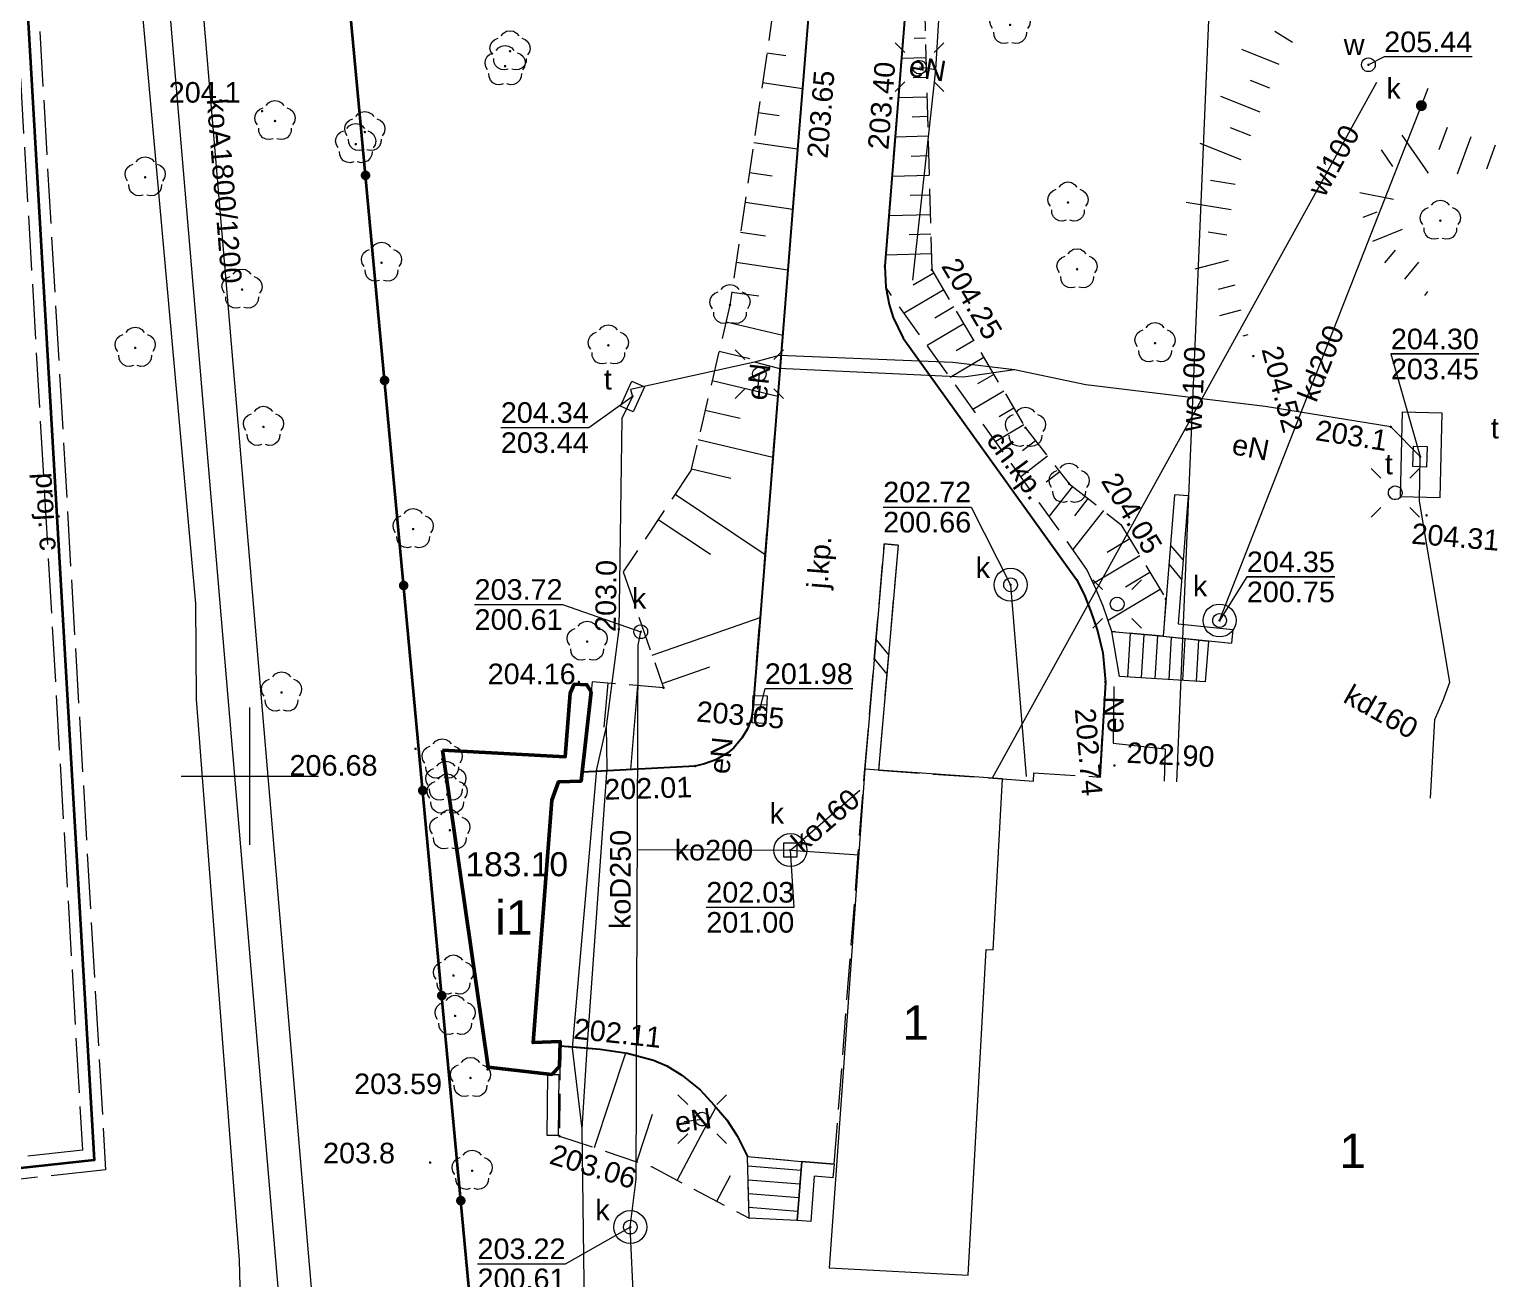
# Model space of a CAD drawing. Extents: x 0 to 7423283, y 0 to 5548300.
# Drawn here: x 7422592 to 7422645.5, y 5548081.7 to 5548127.2 of the extents above; entities that cross this region are included whole.
import ezdxf
from ezdxf.enums import TextEntityAlignment as Align

# ---------------------------------------------------------------- set-up
doc = ezdxf.new("R2010")
doc.units = 0
for name, pattern in [('PRZER1-1', [2, 1, -1]), ('PRZER2-1', [3, 2, -1]), ('PRZER2_5-1', [3.5, 2.5, -1]), ('PRZER3-1', [4, 3, -1]), ('PRZER4-1', [5, 4, -1])]:
    doc.linetypes.add(name, pattern=pattern)
doc.layers.get('0').update_dxf_attribs({"linetype": 'CONTINUOUS', "lineweight": 13})
for name, color, linetype, lineweight in [('BUBZ02', 7, 'PRZER2_5-1', 18), ('BUIB02_01', 7, 'CONTINUOUS', 18), ('BUIB02_02', 7, 'CONTINUOUS', 18), ('EGBC03', 7, 'CONTINUOUS', 18), ('EGBC03_O', 7, 'CONTINUOUS', 18), ('KTCR02_O', 7, 'PRZER2-1', 18), ('KTJZ01', 7, 'PRZER3-1', 18), ('KTJZ01_O', 7, 'PRZER3-1', 18), ('KTKR01', 7, 'CONTINUOUS', 25), ('KTOK05_01', 7, 'CONTINUOUS', 35), ('KTOK06', 7, 'CONTINUOUS', 18), ('RTPW01', 7, 'CONTINUOUS', 13), ('RTPW01_O', 7, 'CONTINUOUS', 13), ('RTPW02', 7, 'CONTINUOUS', 13), ('RTPW02_O', 7, 'CONTINUOUS', 13), ('SUBP', 7, 'CONTINUOUS', 18), ('SUSM', 7, 'CONTINUOUS', 18)]:
    doc.layers.add(name, color=color, linetype=linetype, lineweight=lineweight)
for name, color, linetype, lineweight, true_color in [('EGBB01', 7, 'CONTINUOUS', 50, 0x0a0909), ('EGBB01_O', 7, 'CONTINUOUS', 50, 0x0a0909), ('EGBD03', 7, 'CONTINUOUS', 18, 0x008000), ('EGBU01', 7, 'PRZER1-1', 18, 0x008000), ('OBOP02', 7, 'CONTINUOUS', 18, 0x008000), ('SUOP03', 1, 'CONTINUOUS', 35, 0xff0000), ('SUPC05', 7, 'CONTINUOUS', 18, 0xd200d2), ('SUPC05_O', 7, 'CONTINUOUS', 18, 0xd200d2), ('SUPE04', 1, 'CONTINUOUS', 18, 0xff0000), ('SUPE04_O', 1, 'CONTINUOUS', 18, 0xff0000), ('SUPG04', 7, 'CONTINUOUS', 18, 0xbfbf00), ('SUPK01', 7, 'CONTINUOUS', 18, 0x803300), ('SUPK01_O', 7, 'CONTINUOUS', 18, 0x803300), ('SUPK03', 7, 'CONTINUOUS', 18, 0x803300), ('SUPK03_O', 7, 'CONTINUOUS', 18, 0x803300), ('SUPT01', 7, 'CONTINUOUS', 18, 0xff9100), ('SUPW01', 5, 'CONTINUOUS', 18, 0x0000ff), ('SUPW01_O', 5, 'CONTINUOUS', 18, 0x0000ff), ('SUPW02', 5, 'CONTINUOUS', 18, 0x0000ff), ('SUPW02_O', 5, 'CONTINUOUS', 18, 0x0000ff), ('SUUS05', 7, 'CONTINUOUS', 18, 0x0a0909), ('SUUS15', 7, 'CONTINUOUS', 18, 0xff9100), ('SUUS15_O', 7, 'CONTINUOUS', 18, 0xff9100), ('SUUS22', 7, 'CONTINUOUS', 18, 0x0a0909), ('SUUS22_O', 7, 'CONTINUOUS', 18, 0x0a0909)]:
    doc.layers.add(name, color=color, linetype=linetype, lineweight=lineweight, true_color=true_color)
for name, color, linetype, true_color in [('SUPS01_05', 7, 'CONTINUOUS', 0x803300), ('SUPS01_05_O', 7, 'CONTINUOUS', 0x803300), ('SUPS01_07', 7, 'CONTINUOUS', 0xff9100), ('SUPS01_07_O', 7, 'CONTINUOUS', 0xff9100), ('SUPS01_08', 5, 'CONTINUOUS', 0x0000ff), ('SUPS01_08_O', 5, 'CONTINUOUS', 0x0000ff), ('SUUS25', 7, 'CONTINUOUS', 0x0a0909), ('SUUS25_O', 7, 'CONTINUOUS', 0x0a0909)]:
    doc.layers.add(name, color=color, linetype=linetype, true_color=true_color)
doc.styles.add('GEO-INFO', font='Arial')

# ---------------------------------------------------------------- blocks, each defined once
blk = doc.blocks.new('KOLO')
blk.add_hatch(color=0).paths.add_polyline_path([(0, 0.5), (-0.12941, 0.482963), (-0.25, 0.433013), (-0.353553, 0.353553), (-0.433013, 0.25), (-0.482963, 0.12941), (-0.5, 0), (-0.482963, -0.12941), (-0.433013, -0.25), (-0.353553, -0.353553), (-0.25, -0.433013), (-0.12941, -0.482963), (0, -0.5), (0.12941, -0.482963), (0.25, -0.433013), (0.353553, -0.353553), (0.433013, -0.25), (0.482963, -0.12941), (0.5, 0), (0.482963, 0.12941), (0.433013, 0.25), (0.353553, 0.353553), (0.25, 0.433013), (0.12941, 0.482963)])
blk = doc.blocks.new('KWADRAT_NIEPRZEZR')
at = {"color": 0}
blk.add_lwpolyline([(-0.5, 0.5), (-0.5, -0.5), (0.5, -0.5), (0.5, 0.5)], close=True, dxfattribs=at)
blk = doc.blocks.new('OKRAG_PELNY')
at = {"color": 0}
blk.add_lwpolyline([(0.5, 0), (0.482963, -0.12941), (0.433013, -0.25), (0.353553, -0.353553), (0.25, -0.433013), (0.12941, -0.482963), (0, -0.5), (-0.12941, -0.482963), (-0.25, -0.433013), (-0.353553, -0.353553), (-0.433013, -0.25), (-0.482963, -0.12941), (-0.5, 0), (-0.482963, 0.12941), (-0.433013, 0.25), (-0.353553, 0.353553), (-0.25, 0.433013), (-0.12941, 0.482963), (0, 0.5), (0.12941, 0.482963), (0.25, 0.433013), (0.353553, 0.353553), (0.433013, 0.25), (0.482963, 0.12941)], close=True, dxfattribs=at)
blk = doc.blocks.new('SPDLP')
blk.add_hatch(color=0).paths.add_polyline_path([(-0.09, 0), (-0.085595, -0.027812), (-0.072812, -0.052901), (-0.052901, -0.072812), (-0.027812, -0.085595), (0, -0.09), (0.027812, -0.085595), (0.052901, -0.072812), (0.072812, -0.052901), (0.085595, -0.027812), (0.09, 0), (0.085595, 0.027812), (0.072812, 0.052901), (0.052901, 0.072812), (0.027812, 0.085595), (0, 0.09), (-0.027812, 0.085595), (-0.052901, 0.072812), (-0.072812, 0.052901), (-0.085595, 0.027812)])
at = {"color": 0}
for points in [[(-1.292703, 0.137547), (-1.355024, 0.389802), (-1.327532, 0.648184), (-1.213525, 0.881678), (-1.026689, 1.062258), (-0.78945, 1.168249), (-0.530282, 1.186929)], [(-0.268652, 1.271938), (-0.048001, 1.40916), (0.20623, 1.462858), (0.463525, 1.426585), (0.693003, 1.304695), (0.867117, 1.11182), (0.964971, 0.871109)], [(1.126667, 0.648554), (1.325358, 0.481106), (1.454989, 0.255912), (1.5, 0), (1.454989, -0.255912), (1.325358, -0.481106), (1.126667, -0.648554)], [(-0.530282, -1.186929), (-0.78945, -1.168249), (-1.026689, -1.062258), (-1.213525, -0.881678), (-1.327532, -0.648184), (-1.355024, -0.389802), (-1.292703, -0.137547)], [(0.964971, -0.871109), (0.867117, -1.11182), (0.693003, -1.304695), (0.463525, -1.426585), (0.20623, -1.462858), (-0.048001, -1.40916), (-0.268652, -1.271938)]]:
    blk.add_lwpolyline(points, dxfattribs=at)
blk = doc.blocks.new('SUSM01_01')
at = {"color": 0}
for points in [[(-0.353553, 0.353553), (-0.212132, 0.212132)], [(0.353553, 0.353553), (0.212132, 0.212132)], [(-0.353553, -0.353553), (-0.212132, -0.212132)], [(0.353553, -0.353553), (0.212132, -0.212132)]]:
    blk.add_lwpolyline(points, dxfattribs=at)
blk.add_lwpolyline([(0.1, 0), (0.093969, -0.034202), (0.076604, -0.064279), (0.05, -0.086603), (0.025882, -0.096593), (0, -0.1), (-0.025882, -0.096593), (-0.05, -0.086603), (-0.073305, -0.068017), (-0.090097, -0.043388), (-0.098883, -0.014904), (-0.098883, 0.014904), (-0.090097, 0.043388), (-0.073305, 0.068017), (-0.05, 0.086603), (-0.022252, 0.097493), (0.007473, 0.09972), (0.036534, 0.093087), (0.062349, 0.078183), (0.082624, 0.056332), (0.095557, 0.029476)], close=True, dxfattribs=at)
blk = doc.blocks.new('SUUS05')
at = {"color": 0}
blk.add_lwpolyline([(0.5, -0.25), (-0.5, -0.25), (-0.5, 0.25), (0.5, 0.25)], close=True, dxfattribs=at)
for points in [[(-0.175, -0.25), (-0.175, 0.25)], [(0.175, -0.25), (0.175, 0.25)]]:
    blk.add_lwpolyline(points, dxfattribs=at)
blk = doc.blocks.new('PROSTOKAT2-1_PELNY')
at = {"color": 0}
blk.add_lwpolyline([(1, 0.5), (1, -0.5), (-1, -0.5), (-1, 0.5)], close=True, dxfattribs=at)
blk = doc.blocks.new('PROSTOKAT1_5-1_PELNY')
at = {"color": 0}
blk.add_lwpolyline([(0.75, -0.5), (-0.75, -0.5), (-0.75, 0.5), (0.75, 0.5)], close=True, dxfattribs=at)
blk = doc.blocks.new('PION_C')
at = {"color": 0}
blk.add_lwpolyline([(0, 0.5), (0, -0.5)], dxfattribs=at)
blk = doc.blocks.new('BUIB02_01')
at = {"color": 0}
for points in [[(-1.205, -0.5), (-0.205, 0.5)], [(0.205, -0.5), (1.205, 0.5)]]:
    blk.add_lwpolyline(points, dxfattribs=at)

msp = doc.modelspace()

# ---------------------------------------------------------------- linework, layer by layer
at = {"color": 7, "linetype": 'Continuous', "lineweight": 13, "elevation": 100, "flags": 128}
for points in [[(7422600, 5548097.5), (7422600, 5548102.5)], [(7422597.5, 5548100), (7422602.5, 5548100)]]:
    msp.add_lwpolyline(points, dxfattribs=at)
at = {"layer": 'BUBZ02', "color": 7, "linetype": 'PRZER2_5-1', "lineweight": 18, "ltscale": 0.5, "elevation": 10.14}
for points in [[(7422612.12, 5548100.15), (7422616.22, 5548100.37), (7422616.56, 5548100.45), (7422616.98, 5548100.6), (7422617.41, 5548100.85), (7422617.63, 5548101.03), (7422617.92, 5548101.38), (7422618.13, 5548101.73), (7422618.26, 5548102.07), (7422618.32, 5548102.42), (7422619.82, 5548121.19), (7422620.95, 5548135.06), (7422621.26, 5548138.59)], [(7422621.26, 5548138.59), (7422619.36, 5548134.52), (7422619.08, 5548128.03), (7422617.49, 5548117.16), (7422616.07, 5548111.13), (7422613.6, 5548107.44), (7422615.07, 5548103.22), (7422612.47, 5548103.44), (7422612.43, 5548103.07), (7422612.12, 5548100.15)], [(7422633.36, 5548106.46), (7422633.27, 5548105.1), (7422631.4, 5548105.27), (7422631.08, 5548106.19), (7422630.83, 5548106.8), (7422630.49, 5548107.53), (7422623.16, 5548117.81), (7422623.13, 5548118.57), (7422624.08, 5548130.42)], [(7422624.52, 5548130.14), (7422624.84, 5548118.44), (7422628.25, 5548112.69), (7422629.84, 5548110.65), (7422631.73, 5548109.17), (7422633.36, 5548106.46)], [(7422611.31, 5548090.18), (7422611.28, 5548086.89)], [(7422618.19, 5548083.9), (7422618.13, 5548086.15), (7422617.75, 5548086.9), (7422617.37, 5548087.49), (7422616.92, 5548088.02), (7422616.4, 5548088.58), (7422615.74, 5548089.11), (7422615.19, 5548089.45), (7422614.71, 5548089.66), (7422613.74, 5548089.91), (7422612.76, 5548090.06), (7422611.31, 5548090.18)], [(7422611.28, 5548086.89), (7422614.63, 5548085.78), (7422618.19, 5548083.9)]]:
    msp.add_lwpolyline(points, dxfattribs=at)
at = {"layer": 'BUBZ02', "color": 7, "linetype": 'Continuous', "lineweight": 18, "elevation": 10.14, "flags": 128}
for points in [[(7422637.971, 5548126.724), (7422637.327, 5548127.121)], [(7422624.609, 5548126.879), (7422624.202, 5548126.868)], [(7422637.495, 5548125.921), (7422636.135, 5548126.463)], [(7422618.834, 5548126.349), (7422619.529, 5548126.247)], [(7422624.629, 5548126.164), (7422623.737, 5548126.14)], [(7422624.648, 5548125.45), (7422624.164, 5548125.437)], [(7422637.149, 5548125.053), (7422636.451, 5548125.331)], [(7422618.675, 5548125.259), (7422620.134, 5548125.045)], [(7422624.668, 5548124.735), (7422623.622, 5548124.707)], [(7422636.803, 5548124.185), (7422635.372, 5548124.754)], [(7422618.515, 5548124.169), (7422619.28, 5548124.057)], [(7422624.687, 5548124.021), (7422624.126, 5548124.006)], [(7422624.707, 5548123.306), (7422623.507, 5548123.274)], [(7422636.457, 5548123.316), (7422635.724, 5548123.608)], [(7422642.926, 5548121.967), (7422641.969, 5548123.342)], [(7422643.605, 5548123.624), (7422643.304, 5548122.807)], [(7422643.981, 5548121.939), (7422644.482, 5548123.302)], [(7422618.356, 5548123.079), (7422619.955, 5548122.845)], [(7422636.111, 5548122.448), (7422634.61, 5548123.046)], [(7422641.202, 5548122.807), (7422641.623, 5548122.203)], [(7422645.359, 5548122.979), (7422645.038, 5548122.105)], [(7422624.726, 5548122.592), (7422624.088, 5548122.574)], [(7422618.196, 5548121.99), (7422619.031, 5548121.868)], [(7422624.746, 5548121.877), (7422623.392, 5548121.84)], [(7422635.893, 5548121.543), (7422634.985, 5548121.698)], [(7422624.766, 5548121.163), (7422624.05, 5548121.143)], [(7422641.65, 5548121.002), (7422640.426, 5548121.244)], [(7422618.037, 5548120.9), (7422619.776, 5548120.645)], [(7422635.737, 5548120.622), (7422634.105, 5548120.899)], [(7422640.552, 5548120.356), (7422641.056, 5548120.558)], [(7422624.785, 5548120.448), (7422623.277, 5548120.407)], [(7422617.878, 5548119.81), (7422618.783, 5548119.678)], [(7422624.805, 5548119.734), (7422624.012, 5548119.712)], [(7422635.58, 5548119.7), (7422634.907, 5548119.815)], [(7422640.9, 5548119.488), (7422641.976, 5548119.919)], [(7422624.824, 5548119.019), (7422623.162, 5548118.974)], [(7422641.343, 5548118.69), (7422641.73, 5548119.163)], [(7422617.718, 5548118.72), (7422619.601, 5548118.445)], [(7422634.43, 5548118.473), (7422635.641, 5548118.788)], [(7422642.067, 5548118.098), (7422642.572, 5548118.716)], [(7422624.909, 5548118.323), (7422624.166, 5548117.883)], [(7422635.877, 5548117.884), (7422635.271, 5548117.726)], [(7422617.559, 5548117.631), (7422618.536, 5548117.488)], [(7422625.274, 5548117.709), (7422623.839, 5548116.858)], [(7422642.79, 5548117.507), (7422642.907, 5548117.649)], [(7422625.638, 5548117.094), (7422624.947, 5548116.684)], [(7422635.325, 5548116.774), (7422636.112, 5548116.979)], [(7422617.347, 5548116.551), (7422619.41, 5548116.065)], [(7422626.003, 5548116.479), (7422624.672, 5548115.69)], [(7422626.368, 5548115.864), (7422625.728, 5548115.485)], [(7422636.348, 5548116.074), (7422636.167, 5548116.027)], [(7422617.094, 5548115.479), (7422618.208, 5548115.217)], [(7422626.732, 5548115.249), (7422625.505, 5548114.522)], [(7422627.097, 5548114.635), (7422626.509, 5548114.286)], [(7422616.842, 5548114.407), (7422619.233, 5548113.844)], [(7422627.461, 5548114.02), (7422626.338, 5548113.353)], [(7422616.589, 5548113.335), (7422617.867, 5548113.034)], [(7422627.826, 5548113.405), (7422627.29, 5548113.087)], [(7422628.191, 5548112.79), (7422627.171, 5548112.185)], [(7422616.337, 5548112.263), (7422619.055, 5548111.623)], [(7422628.618, 5548112.218), (7422628.145, 5548111.85)], [(7422629.057, 5548111.654), (7422628.088, 5548110.899)], [(7422616.084, 5548111.191), (7422617.526, 5548110.852)], [(7422629.497, 5548111.09), (7422629, 5548110.703)], [(7422629.963, 5548110.554), (7422629.11, 5548109.465)], [(7422615.492, 5548110.267), (7422618.772, 5548108.072)], [(7422630.526, 5548110.113), (7422630.035, 5548109.485)], [(7422614.88, 5548109.352), (7422616.775, 5548108.083)], [(7422631.089, 5548109.672), (7422629.976, 5548108.251)], [(7422632.047, 5548108.643), (7422631.224, 5548108.148)], [(7422632.415, 5548108.03), (7422630.729, 5548107.016)], [(7422632.784, 5548107.418), (7422631.899, 5548106.885)], [(7422633.152, 5548106.805), (7422631.262, 5548105.668)], [(7422614.655, 5548104.412), (7422618.589, 5548105.783)], [(7422615.017, 5548103.372), (7422616.755, 5548103.978)], [(7422613.036, 5548103.392), (7422612.9, 5548101.788)], [(7422613.875, 5548100.244), (7422614.133, 5548103.299)], [(7422613.69, 5548089.918), (7422612.547, 5548086.47)], [(7422616.978, 5548087.951), (7422615.57, 5548085.284)], [(7422614.093, 5548085.958), (7422614.666, 5548087.689)], [(7422617.009, 5548084.523), (7422617.506, 5548085.463)]]:
    msp.add_lwpolyline(points, dxfattribs=at)
at = {"layer": 'BUIB02_01', "color": 7, "linetype": 'Continuous', "lineweight": 18, "elevation": 10.18}
for points in [[(7422633.681, 5548110.25), (7422633.271, 5548105.096), (7422635.754, 5548104.841)], [(7422634.179, 5548110.21), (7422633.809, 5548105.544), (7422635.806, 5548105.339)], [(7422623.111, 5548108.462), (7422622.401, 5548100.262)], [(7422623.609, 5548108.418), (7422622.899, 5548100.218)], [(7422621.291, 5548085.869), (7422620.101, 5548085.97), (7422619.931, 5548083.82)], [(7422621.249, 5548085.371), (7422620.559, 5548085.43), (7422620.429, 5548083.78)]]:
    msp.add_lwpolyline(points, dxfattribs=at)
at = {"layer": 'BUIB02_02', "color": 7, "linetype": 'Continuous', "lineweight": 18, "elevation": 10.18}
msp.add_lwpolyline([(7422610.859, 5548089.142), (7422611.259, 5548089.137), (7422611.233, 5548086.909), (7422610.833, 5548086.914)], close=True, dxfattribs=at)
at = {"layer": 'EGBB01', "color": 18, "linetype": 'Continuous', "lineweight": 50, "true_color": 0x0a0909, "elevation": 10.26}
msp.add_lwpolyline([(7422607.02, 5548100.95), (7422608.68, 5548089.4), (7422611, 5548089.14), (7422611.28, 5548089.43), (7422611.3, 5548090.34), (7422610.32, 5548090.3), (7422611, 5548099.13), (7422611.25, 5548099.8), (7422612.07, 5548099.82), (7422612.43, 5548103.07), (7422612.28, 5548103.33), (7422611.81, 5548103.35), (7422611.67, 5548103.02), (7422611.49, 5548100.71)], close=True, dxfattribs=at)
at = {"layer": 'EGBC03', "color": 7, "linetype": 'Continuous', "lineweight": 18, "elevation": 10.26}
msp.add_lwpolyline([(7422627.41, 5548099.9), (7422622.4, 5548100.26), (7422621.1, 5548082.09), (7422626.17, 5548081.83), (7422626.82, 5548093.69), (7422627.08, 5548093.68)], close=True, dxfattribs=at)
at = {"layer": 'EGBD03', "color": 96, "linetype": 'Continuous', "lineweight": 18, "true_color": 0x008000, "elevation": 10.3}
msp.add_lwpolyline([(7422625.3, 5547895.12), (7422601.46, 5548151.54), (7422591.42, 5548155.3), (7422589.92, 5548155.86), (7422587.57, 5548156.75), (7422583.47, 5548158.28), (7422573.31, 5548162.23), (7422572.77, 5548162.45), (7422556.89, 5548168.32), (7422545.47, 5548172.54), (7422514.79, 5548184.14), (7422483.18, 5548195.69), (7422455.56, 5548206.6), (7422441.65, 5548211.92), (7422434.9, 5548214.47), (7422406.59, 5548225.32)], dxfattribs=at)
at = {"layer": 'EGBU01', "color": 7, "linetype": 'Continuous', "lineweight": 18, "elevation": 10.17}
msp.add_lwpolyline([(7422625.3, 5547895.12), (7422601.46, 5548151.54), (7422591.42, 5548155.3), (7422589.92, 5548155.86), (7422587.57, 5548156.75), (7422583.47, 5548158.28), (7422573.31, 5548162.23), (7422572.77, 5548162.45), (7422556.89, 5548168.32), (7422545.47, 5548172.54), (7422514.79, 5548184.14), (7422483.18, 5548195.69), (7422455.56, 5548206.6), (7422441.65, 5548211.92), (7422434.9, 5548214.47), (7422406.59, 5548225.32)], dxfattribs=at)
at = {"layer": 'EGBU01', "color": 96, "linetype": 'PRZER1-1', "lineweight": 18, "ltscale": 0.5, "true_color": 0x008000, "elevation": 10.18}
msp.add_lwpolyline([(7422625.3, 5547895.12), (7422601.46, 5548151.54), (7422591.42, 5548155.3), (7422589.92, 5548155.86), (7422587.57, 5548156.75), (7422583.47, 5548158.28), (7422573.31, 5548162.23), (7422572.77, 5548162.45), (7422556.89, 5548168.32), (7422545.47, 5548172.54), (7422514.79, 5548184.14), (7422483.18, 5548195.69), (7422455.56, 5548206.6), (7422441.65, 5548211.92), (7422434.9, 5548214.47), (7422406.59, 5548225.32)], dxfattribs=at)
at = {"layer": 'KTJZ01', "color": 7, "linetype": 'PRZER3-1', "lineweight": 18, "ltscale": 0.5, "elevation": 10.18}
msp.add_lwpolyline([(7422620.95, 5548135.06), (7422619.82, 5548121.19), (7422618.32, 5548102.42), (7422618.26, 5548102.07), (7422618.13, 5548101.73), (7422617.92, 5548101.38), (7422617.63, 5548101.03), (7422617.41, 5548100.85), (7422616.98, 5548100.6), (7422616.56, 5548100.45), (7422616.22, 5548100.37), (7422612.12, 5548100.15), (7422612.07, 5548099.82), (7422611.25, 5548099.8), (7422611, 5548099.13), (7422610.32, 5548090.3), (7422611.3, 5548090.34), (7422611.31, 5548090.18), (7422612.76, 5548090.06), (7422613.74, 5548089.91), (7422614.71, 5548089.66), (7422615.19, 5548089.45), (7422615.74, 5548089.11), (7422616.4, 5548088.58), (7422616.92, 5548088.02), (7422617.37, 5548087.49), (7422617.75, 5548086.9), (7422618.13, 5548086.15), (7422620.1, 5548085.97), (7422621.29, 5548085.87), (7422622.4, 5548100.26), (7422623.111, 5548108.462), (7422623.609, 5548108.418), (7422622.899, 5548100.218), (7422627.41, 5548099.9), (7422628.54, 5548099.82), (7422628.56, 5548100.12), (7422630.96, 5548099.97), (7422631.16, 5548103.43), (7422631.07, 5548104.49), (7422630.88, 5548105.29), (7422630.63, 5548106), (7422630.39, 5548106.62), (7422630.11, 5548107.16), (7422623.8, 5548115.95), (7422623.43, 5548116.71), (7422623.29, 5548117.18), (7422623.16, 5548117.81), (7422623.13, 5548118.57), (7422624.08, 5548130.42)], dxfattribs=at)
at = {"layer": 'KTKR01', "color": 7, "linetype": 'Continuous', "lineweight": 25, "elevation": 10.18}
for points in [[(7422619.7, 5548148.76), (7422621.65, 5548143.35), (7422621.56, 5548141.89), (7422621.26, 5548138.59), (7422620.95, 5548135.06), (7422619.82, 5548121.19), (7422618.32, 5548102.42), (7422618.26, 5548102.07), (7422618.13, 5548101.73), (7422617.92, 5548101.38), (7422617.63, 5548101.03), (7422617.41, 5548100.85), (7422616.98, 5548100.6), (7422616.56, 5548100.45), (7422616.22, 5548100.37), (7422612.12, 5548100.15)], [(7422629.29, 5548146.34), (7422625.14, 5548142.41), (7422625.06, 5548141.64), (7422624.44, 5548134.76), (7422624.08, 5548130.42), (7422623.13, 5548118.57), (7422623.16, 5548117.81), (7422623.29, 5548117.18), (7422623.43, 5548116.71), (7422623.8, 5548115.95), (7422630.11, 5548107.16), (7422630.39, 5548106.62), (7422630.63, 5548106), (7422630.88, 5548105.29), (7422631.07, 5548104.49), (7422631.16, 5548103.43), (7422630.96, 5548099.97)], [(7422611.31, 5548090.18), (7422612.76, 5548090.06), (7422613.74, 5548089.91), (7422614.71, 5548089.66), (7422615.19, 5548089.45), (7422615.74, 5548089.11), (7422616.4, 5548088.58), (7422616.92, 5548088.02), (7422617.37, 5548087.49), (7422617.75, 5548086.9), (7422618.13, 5548086.15)]]:
    msp.add_lwpolyline(points, dxfattribs=at)
at = {"layer": 'KTOK05_01', "color": 7, "linetype": 'Continuous', "lineweight": 35, "elevation": 10.18}
msp.add_lwpolyline([(7422623.29, 5547912.97), (7422622.84, 5547921.55), (7422601.46, 5548151.54)], dxfattribs=at)
at = {"layer": 'KTOK06', "color": 7, "linetype": 'Continuous', "lineweight": 18, "elevation": 10.18}
for points in [[(7422634.92, 5548104.92), (7422634.79, 5548103.44), (7422631.67, 5548103.63), (7422631.4, 5548105.27), (7422633.27, 5548105.1)], [(7422618.13, 5548086.15), (7422620.1, 5548085.97), (7422619.93, 5548083.82), (7422618.19, 5548083.9)]]:
    msp.add_lwpolyline(points, close=True, dxfattribs=at)
at = {"layer": 'KTOK06', "color": 7, "linetype": 'Continuous', "lineweight": 18, "elevation": 10.18, "flags": 128}
for points in [[(7422631.982, 5548103.611), (7422632.08, 5548105.208)], [(7422632.481, 5548103.581), (7422632.578, 5548105.163)], [(7422632.98, 5548103.55), (7422633.076, 5548105.118)], [(7422633.48, 5548103.52), (7422633.574, 5548105.067)], [(7422633.979, 5548103.489), (7422634.071, 5548105.013)], [(7422634.478, 5548103.459), (7422634.569, 5548104.958)], [(7422620.074, 5548085.643), (7422618.139, 5548085.796)], [(7422620.035, 5548085.144), (7422618.153, 5548085.293)], [(7422619.995, 5548084.646), (7422618.166, 5548084.79)], [(7422619.956, 5548084.147), (7422618.18, 5548084.288)]]:
    msp.add_lwpolyline(points, dxfattribs=at)
at = {"layer": 'SUBP', "color": 30, "linetype": 'Continuous', "lineweight": 18, "true_color": 0xff9100, "elevation": 10.22}
msp.add_lwpolyline([(7422641.915, 5548110.173), (7422641.985, 5548113.27), (7422643.415, 5548113.239), (7422643.345, 5548110.138)], close=True, dxfattribs=at)
at = {"layer": 'SUBP', "color": 36, "linetype": 'Continuous', "lineweight": 18, "true_color": 0x803300, "elevation": 10.22}
for points in [[(7422627.71, 5548106.37, -1), (7422627.71, 5548107.57, -1)], [(7422635.32, 5548105.07, -1), (7422635.32, 5548106.27, -1)], [(7422619.69, 5548096.71, -1), (7422619.69, 5548097.91, -1)], [(7422613.86, 5548082.98, -1), (7422613.86, 5548084.18, -1)]]:
    msp.add_lwpolyline(points, format="xyb", close=True, dxfattribs=at)
at = {"layer": 'SUOP03', "color": 212, "linetype": 'Continuous', "lineweight": 35, "true_color": 0xd200d2, "elevation": 10.18}
msp.add_lwpolyline([(7422617.793, 5548134.984), (7422617.31, 5548133), (7422614.55, 5548132.89), (7422591.64, 5548132.5), (7422594.33, 5548086.02), (7422586.95, 5548085.21), (7422586.51, 5548066.02), (7422592.35, 5548064.65), (7422594.38, 5548064.35), (7422597.33, 5548063.64), (7422598.7, 5548032.21), (7422599.83, 5548020.9), (7422600.84, 5548011.71), (7422603.41, 5547986.52), (7422603.79, 5547981.73), (7422593.46, 5547980.15), (7422593.85, 5547974.61), (7422595.38, 5547959.1), (7422607.09, 5547960.02), (7422608.85, 5547944.16), (7422610.29, 5547932.44), (7422611.07, 5547925.14), (7422612.74, 5547912.54)], dxfattribs=at)
at = {"layer": 'SUPC05', "color": 212, "linetype": 'PRZER4-1', "lineweight": 18, "ltscale": 0.5, "true_color": 0xd200d2, "elevation": 10.18}
for points in [[(7422617.413, 5548135.114), (7422616.994, 5548133.394), (7422591.217, 5548132.892), (7422593.909, 5548086.376), (7422586.558, 5548085.569), (7422586.103, 5548065.7), (7422596.944, 5548063.315)], [(7422618.19, 5548134.924), (7422617.626, 5548132.606), (7422592.063, 5548132.108), (7422594.751, 5548085.664), (7422587.342, 5548084.851), (7422586.917, 5548066.34), (7422597.716, 5548063.965)]]:
    msp.add_lwpolyline(points, dxfattribs=at)
at = {"layer": 'SUPE04', "color": 1, "linetype": 'Continuous', "lineweight": 18, "true_color": 0xff0000, "elevation": 10.18}
for points in [[(7422625.34, 5548136.98), (7422625.59, 5548136.07), (7422624.98, 5548125.72), (7422624.14, 5548118.06)], [(7422624.98, 5548125.72), (7422624.39, 5548125.82)], [(7422618.5, 5548114.09), (7422618.56, 5548114.64)], [(7422631.47, 5548103.27), (7422631.44, 5548101.2), (7422633.34, 5548101), (7422633.3, 5548099.82)], [(7422615.82, 5548087.42), (7422616.48, 5548087.51)]]:
    msp.add_lwpolyline(points, dxfattribs=at)
at = {"layer": 'SUPG04', "color": 52, "linetype": 'Continuous', "lineweight": 18, "true_color": 0xbfbf00, "elevation": 10.18}
msp.add_lwpolyline([(7422597.27, 5548176.49), (7422594.85, 5548169.89), (7422592.9, 5548163.66), (7422593.13, 5548162.78), (7422593.01, 5548161.93), (7422593.17, 5548159.67), (7422595.81, 5548130.84), (7422598.02, 5548106.29), (7422598.05, 5548102.81), (7422599.62, 5548082.38), (7422599.65, 5548080.93), (7422600.19, 5548075.08), (7422601.53, 5548057.23), (7422603.34, 5548035.08), (7422604.2, 5548022.92), (7422604.77, 5548017.07)], dxfattribs=at)
at = {"layer": 'SUPK01', "color": 36, "linetype": 'Continuous', "lineweight": 18, "true_color": 0x803300, "elevation": 10.18}
for points in [[(7422635.32, 5548105.67), (7422642.67, 5548124.42), (7422642.92, 5548125.06)], [(7422627.71, 5548106.97), (7422628.28, 5548099.99)]]:
    msp.add_lwpolyline(points, dxfattribs=at)
at = {"layer": 'SUPK03', "color": 36, "linetype": 'Continuous', "lineweight": 18, "true_color": 0x803300, "elevation": 10.18}
for points in [[(7422445.537, 5548223.399), (7422512.24, 5548197.468), (7422516.193, 5548195.887), (7422518.122, 5548195.117), (7422588.834, 5548166.891), (7422595.186, 5548164.572), (7422602.138, 5548082.491), (7422604.108, 5548059.731), (7422607.728, 5548017.19), (7422608.898, 5548002.751), (7422612.848, 5547959.181), (7422616.528, 5547912.716), (7422619.298, 5547876.146), (7422620.078, 5547866.362), (7422621.476, 5547851.269), (7422625.495, 5547821.997), (7422634.838, 5547745.483), (7422638.578, 5547679.164), (7422639.807, 5547669.243), (7422640.508, 5547661.182)], [(7422445.103, 5548222.281), (7422511.8, 5548196.352), (7422515.747, 5548194.773), (7422517.678, 5548194.003), (7422588.406, 5548165.769), (7422594.054, 5548163.708), (7422600.942, 5548082.389), (7422602.912, 5548059.629), (7422606.532, 5548017.09), (7422607.702, 5548002.649), (7422611.652, 5547959.079), (7422615.332, 5547912.624), (7422618.102, 5547876.054), (7422618.882, 5547866.258), (7422620.284, 5547851.131), (7422624.305, 5547821.843), (7422633.642, 5547745.377), (7422637.382, 5547679.056), (7422638.613, 5547669.117), (7422639.312, 5547661.078)], [(7422615.01, 5548066.99), (7422614.03, 5548072.36), (7422614.07, 5548077), (7422614.12, 5548077.89), (7422613.86, 5548083.58), (7422614.07, 5548085.33), (7422614.15, 5548104.77), (7422614.24, 5548105.26)], [(7422619.69, 5548097.31), (7422622.22, 5548099.49)], [(7422614.12, 5548097.33), (7422619.69, 5548097.31), (7422622.18, 5548097.13)]]:
    msp.add_lwpolyline(points, dxfattribs=at)
at = {"layer": 'SUPS01_05_O', "color": 36, "linetype": 'Continuous', "lineweight": 9, "true_color": 0x803300, "elevation": 10.8, "flags": 128}
for points in [[(7422623.07, 5548109.8), (7422626.273, 5548109.8), (7422627.71, 5548106.97)], [(7422623.07, 5548109.8), (7422626.273, 5548109.8)], [(7422639.517, 5548107.259), (7422636.314, 5548107.259), (7422635.32, 5548105.67)], [(7422636.314, 5548107.259), (7422639.517, 5548107.259)], [(7422608.19, 5548106.253), (7422611.393, 5548106.252), (7422614.24, 5548105.26)], [(7422608.19, 5548106.253), (7422611.393, 5548106.252)], [(7422621.961, 5548103.186), (7422618.758, 5548103.186), (7422618.57, 5548102.43)], [(7422616.628, 5548095.224), (7422619.831, 5548095.224), (7422619.69, 5548097.31)], [(7422616.628, 5548095.224), (7422619.831, 5548095.224)], [(7422608.296, 5548082.242), (7422611.499, 5548082.242), (7422613.86, 5548083.58)], [(7422608.296, 5548082.242), (7422611.499, 5548082.242)]]:
    msp.add_lwpolyline(points, dxfattribs=at)
at = {"layer": 'SUPS01_07_O', "color": 30, "linetype": 'Continuous', "lineweight": 9, "true_color": 0xff9100, "elevation": 10.8, "flags": 128}
for points in [[(7422644.763, 5548115.376), (7422641.56, 5548115.376), (7422642.62, 5548111.64)], [(7422641.56, 5548115.376), (7422644.763, 5548115.376)], [(7422609.143, 5548112.696), (7422612.346, 5548112.696), (7422613.931, 5548113.824)], [(7422609.143, 5548112.696), (7422612.346, 5548112.696)]]:
    msp.add_lwpolyline(points, dxfattribs=at)
at = {"layer": 'SUPS01_08_O', "color": 5, "linetype": 'Continuous', "lineweight": 9, "true_color": 0x0000ff, "elevation": 10.8, "flags": 128}
msp.add_lwpolyline([(7422644.521, 5548126.2), (7422641.317, 5548126.2), (7422640.74, 5548125.91)], dxfattribs=at)
at = {"layer": 'SUPT01', "color": 30, "linetype": 'Continuous', "lineweight": 18, "true_color": 0xff9100, "elevation": 10.18}
for points in [[(7422643.481, 5548102.799), (7422643.705, 5548103.422), (7422642.596, 5548110.01), (7422642.624, 5548111.642), (7422641.553, 5548112.721), (7422636.986, 5548113.461), (7422630.453, 5548114.255), (7422627.856, 5548114.804), (7422625.601, 5548115.061), (7422619.285, 5548115.325), (7422618.388, 5548115.081), (7422613.864, 5548114.081), (7422613.94, 5548113.83), (7422613.55, 5548113.03), (7422613.442, 5548105.353), (7422612.975, 5548101.805), (7422612.632, 5548100.257), (7422611.747, 5548090.089), (7422612.093, 5548087.162), (7422612.231, 5548076.923)], [(7422643.481, 5548102.799), (7422643.705, 5548103.422), (7422642.596, 5548110.01), (7422642.624, 5548111.642), (7422641.553, 5548112.721), (7422636.986, 5548113.461), (7422630.453, 5548114.255), (7422627.856, 5548114.804), (7422625.996, 5548114.527), (7422619.272, 5548114.849), (7422618.388, 5548115.081), (7422613.864, 5548114.081), (7422613.94, 5548113.83), (7422613.55, 5548113.03), (7422613.442, 5548105.353), (7422612.975, 5548101.805), (7422613.003, 5548100.307), (7422612.275, 5548090.083), (7422612.093, 5548087.162), (7422612.231, 5548076.923)], [(7422642.997, 5548099.198), (7422643.16, 5548102.07), (7422643.481, 5548102.799)]]:
    msp.add_lwpolyline(points, dxfattribs=at)
at = {"layer": 'SUPW01', "color": 5, "linetype": 'Continuous', "lineweight": 18, "true_color": 0x0000ff, "elevation": 10.18}
msp.add_lwpolyline([(7422634.95, 5548128.42), (7422633.75, 5548099.79)], dxfattribs=at)
at = {"layer": 'SUPW02', "color": 5, "linetype": 'Continuous', "lineweight": 18, "true_color": 0x0000ff, "elevation": 10.18}
msp.add_lwpolyline([(7422641.03, 5548125.26), (7422627.04, 5548099.93)], dxfattribs=at)

# ---------------------------------------------------------------- block references
at = {"layer": 'BUIB02_01', "color": 7, "lineweight": 18, "xscale": 0.5, "yscale": 0.5}
for name, p, rotation in [('PION_C', (7422633.93, 5548110.23, 10.18), 265.4585461944329), ('PION_C', (7422623.36, 5548108.44, 10.18), 265.0513660209416), ('BUIB02_01', (7422633.736, 5548107.787, 10.18), 265.4585461944329), ('PION_C', (7422635.78, 5548105.09, 10.18), 354.1374961705713), ('BUIB02_01', (7422623.005, 5548104.34, 10.18), 265.0513660209416), ('PION_C', (7422622.65, 5548100.24, 10.18), 265.0513660209416), ('PION_C', (7422621.27, 5548085.62, 10.18), 175.1354855550448), ('PION_C', (7422620.18, 5548083.8, 10.18), 265.4860115317158)]:
    msp.add_blockref(name, p, dxfattribs=dict(at, rotation=rotation))
at = {"layer": 'KTOK05_01', "color": 7, "lineweight": 35, "xscale": 0.35, "yscale": 0.35, "rotation": 90}
for p in [(7422604.217, 5548121.881, 10.18), (7422604.911, 5548114.413, 10.18), (7422605.606, 5548106.946, 10.18), (7422606.3, 5548099.478, 10.18), (7422606.994, 5548092.01, 10.18), (7422607.688, 5548084.542, 10.18)]:
    msp.add_blockref('KOLO', p, dxfattribs=at)
at = {"layer": 'OBOP02', "color": 96, "lineweight": 18, "true_color": 0x008000, "xscale": 0.5, "yscale": 0.5, "rotation": 90}
for p in [(7422627.69, 5548127.36, 10.12), (7422609.48, 5548126.4, 10.12), (7422609.3, 5548125.86, 10.12), (7422600.92, 5548123.86, 10.12), (7422603.86, 5548123.02, 10.12), (7422604.19, 5548123.46, 10.12), (7422596.19, 5548121.81, 10.12), (7422629.8, 5548120.89, 10.12), (7422643.36, 5548120.23, 10.12), (7422604.8, 5548118.7, 10.12), (7422630.13, 5548118.46, 10.12), (7422599.72, 5548117.72, 10.12), (7422617.49, 5548117.16, 10.12), (7422595.83, 5548115.6, 10.12), (7422613.06, 5548115.69, 10.12), (7422632.97, 5548115.77, 10.12), (7422600.5, 5548112.72, 10.12), (7422628.25, 5548112.69, 10.12), (7422629.84, 5548110.65, 10.12), (7422605.95, 5548109, 10.12), (7422612.29, 5548104.9, 10.12), (7422601.16, 5548103.05, 10.12), (7422607.01, 5548100.61, 10.12), (7422607.14, 5548099.8, 10.12), (7422607.19, 5548099.33, 10.12), (7422607.29, 5548098.03, 10.12), (7422607.42, 5548092.74, 10.12), (7422607.48, 5548091.27, 10.12), (7422608.04, 5548089.01, 10.12), (7422608.1, 5548085.63, 10.12)]:
    msp.add_blockref('SPDLP', p, dxfattribs=at)
at = {"layer": 'RTPW01', "color": 7, "lineweight": 13, "xscale": 0.09, "yscale": 0.09, "rotation": 90}
for p in [(7422600.45, 5548124.22, 10.2), (7422606.57, 5548085.93, 10.2)]:
    msp.add_blockref('KOLO', p, dxfattribs=at)
at = {"layer": 'RTPW02', "color": 7, "lineweight": 13, "xscale": 0.09, "yscale": 0.09, "rotation": 90}
for p in [(7422619.82, 5548121.19, 10.2), (7422623.13, 5548118.57, 10.2), (7422624.84, 5548118.44, 10.2), (7422636.55, 5548115.3, 10.2), (7422642.86, 5548109.5, 10.2), (7422633.36, 5548106.46, 10.2), (7422611.984, 5548103.431, 10.2), (7422631.16, 5548103.43, 10.2), (7422615.07, 5548103.22, 10.2), (7422606.04, 5548101, 10.2), (7422616.22, 5548100.37, 10.2), (7422631.49, 5548100.39, 10.2), (7422611.31, 5548090.18, 10.2), (7422608.66, 5548089.32, 10.2), (7422611.28, 5548086.89, 10.2)]:
    msp.add_blockref('KOLO', p, dxfattribs=at)
at = {"layer": 'SUPS01_05', "color": 36, "lineweight": 5, "true_color": 0x803300, "xscale": 0.09, "yscale": 0.09, "rotation": 90}
for p in [(7422642.67, 5548124.42, 10.24), (7422627.71, 5548106.97, 10.24), (7422635.32, 5548105.67, 10.24), (7422614.24, 5548105.26, 10.24), (7422618.57, 5548102.43, 10.24), (7422619.69, 5548097.31, 10.24), (7422613.86, 5548083.58, 10.24)]:
    msp.add_blockref('KOLO', p, dxfattribs=at)
at = {"layer": 'SUPS01_07', "color": 30, "lineweight": 5, "true_color": 0xff9100, "xscale": 0.09, "yscale": 0.09, "rotation": 90}
for p in [(7422613.938, 5548113.832, 10.24), (7422641.553, 5548112.721, 10.24), (7422642.624, 5548111.642, 10.24), (7422613.442, 5548105.353, 10.24)]:
    msp.add_blockref('KOLO', p, dxfattribs=at)
at = {"layer": 'SUPS01_08', "color": 5, "lineweight": 5, "true_color": 0x0000ff, "xscale": 0.09, "yscale": 0.09, "rotation": 90}
msp.add_blockref('KOLO', (7422640.74, 5548125.91, 10.24), dxfattribs=at)
at = {"layer": 'SUSM', "color": 7, "lineweight": 18, "xscale": 2.5, "yscale": 2.5, "rotation": 90}
for p in [(7422624.39, 5548125.82, 10.24), (7422618.56, 5548114.64, 10.24), (7422641.72, 5548110.32, 10.24), (7422631.59, 5548106.27, 10.24), (7422616.48, 5548087.51, 10.24)]:
    msp.add_blockref('SUSM01_01', p, dxfattribs=at)
at = {"layer": 'SUUS05', "color": 18, "lineweight": 18, "true_color": 0x0a0909, "rotation": 267.8834423106618}
msp.add_blockref('SUUS05', (7422618.57, 5548102.43, 10.24), dxfattribs=at)
at = {"layer": 'SUUS15', "color": 30, "lineweight": 18, "true_color": 0xff9100, "xscale": 0.5, "yscale": 0.5, "rotation": 65.65444810919716}
msp.add_blockref('PROSTOKAT2-1_PELNY', (7422613.94, 5548113.83, 10.24), dxfattribs=at)
at = {"layer": 'SUUS15', "color": 36, "lineweight": 18, "true_color": 0x803300, "xscale": 0.5, "yscale": 0.5, "rotation": 90}
msp.add_blockref('OKRAG_PELNY', (7422614.24, 5548105.26, 10.24), dxfattribs=at)
at = {"layer": 'SUUS22', "color": 18, "lineweight": 18, "true_color": 0x0a0909, "xscale": 0.5, "yscale": 0.5}
for name, p, rotation in [('OKRAG_PELNY', (7422640.74, 5548125.91, 10.25), 90), ('PROSTOKAT1_5-1_PELNY', (7422642.62, 5548111.64, 10.25), 268.1599147078855), ('OKRAG_PELNY', (7422627.71, 5548106.97, 10.25), 90), ('OKRAG_PELNY', (7422635.32, 5548105.67, 10.25), 90), ('OKRAG_PELNY', (7422613.86, 5548083.58, 10.25), 90)]:
    msp.add_blockref(name, p, dxfattribs=dict(at, rotation=rotation))
msp.add_blockref('KWADRAT_NIEPRZEZR', (7422619.69, 5548097.31, 10.25), dxfattribs=at)
at = {"layer": 'SUUS25', "color": 18, "lineweight": 5, "true_color": 0x0a0909, "xscale": 0.4, "yscale": 0.4, "rotation": 90}
msp.add_blockref('KOLO', (7422642.67, 5548124.42, 10.24), dxfattribs=at)

# ---------------------------------------------------------------- texts
at = {"layer": 'EGBB01_O', "color": 18, "linetype": 'Continuous', "lineweight": 0, "true_color": 0x0a0909, "style": 'GEO-INFO'}
msp.add_text('183.10', height=0.875, dxfattribs=at).set_placement((7422609.725, 5548096.794, 10.8), align=Align.MIDDLE)
msp.add_text('i1', height=1.25, dxfattribs=at).set_placement((7422608.941, 5548095.476, 10.8), align=Align.TOP_LEFT)
at = {"layer": 'EGBC03_O', "color": 7, "linetype": 'Continuous', "lineweight": 0, "style": 'GEO-INFO'}
for p in [(7422624.255, 5548091.027, 10.8), (7422640.165, 5548086.356, 10.8)]:
    msp.add_text('1', height=1.25, dxfattribs=at).set_placement(p, align=Align.MIDDLE)
at = {"layer": 'KTCR02_O', "color": 7, "linetype": 'Continuous', "lineweight": 0, "style": 'GEO-INFO'}
msp.add_text('ch.kp.', height=0.75, rotation=306.4736, dxfattribs=at).set_placement((7422627.846, 5548111.276, 10.8), align=Align.MIDDLE)
at = {"layer": 'KTJZ01_O', "color": 7, "linetype": 'Continuous', "lineweight": 0, "style": 'GEO-INFO'}
msp.add_text('j.kp.', height=0.75, rotation=85.4309, dxfattribs=at).set_placement((7422620.831, 5548107.782, 10.8), align=Align.MIDDLE)
at = {"layer": 'RTPW01_O', "color": 7, "linetype": 'Continuous', "lineweight": 0, "style": 'GEO-INFO'}
for s, p in [('204.1', (7422597.05, 5548124.53, 10.8)), ('203.8', (7422602.67, 5548085.9, 10.8))]:
    msp.add_text(s, height=0.75, rotation=359.9998, dxfattribs=at).set_placement(p)
at = {"layer": 'RTPW02_O', "color": 7, "linetype": 'Continuous', "lineweight": 0, "style": 'GEO-INFO'}
for s, rotation, p in [('203.40', 85.3849, (7422623.255, 5548122.793, 10.8)), ('203.65', 85.3424, (7422621.042, 5548122.476, 10.8)), ('204.25', 300.8691, (7422625.162, 5548118.575, 10.8)), ('204.52', 284.6092, (7422636.843, 5548115.55, 10.8)), ('204.05', 301.0259, (7422630.981, 5548110.758, 10.8)), ('204.31', 355.3229, (7422642.284, 5548108.47, 10.8)), ('204.16', 360, (7422608.666, 5548103.351, 10.8)), ('203.65', 355.1634, (7422616.245, 5548101.994, 10.8)), ('202.74', 274.8531, (7422630.046, 5548102.45, 10.8)), ('206.68', 359.9998, (7422601.45, 5548100.02, 10.8)), ('202.90', 357.0402, (7422631.914, 5548100.491, 10.8)), ('202.01', 1.6893, (7422612.923, 5548099.141, 10.8)), ('202.11', 353.8569, (7422611.769, 5548090.444, 10.8)), ('203.59', 359.9998, (7422603.8, 5548088.42, 10.8)), ('203.06', 342.8287, (7422610.871, 5548085.904, 10.8))]:
    msp.add_text(s, height=0.75, rotation=rotation, dxfattribs=at).set_placement(p)
at = {"layer": 'SUPC05_O', "color": 212, "linetype": 'Continuous', "lineweight": 0, "true_color": 0xd200d2, "style": 'GEO-INFO'}
msp.add_text('proj. c', height=0.75, rotation=273.3123, dxfattribs=at).set_placement((7422592.563, 5548109.634, 10.8), align=Align.MIDDLE)
at = {"layer": 'SUPE04_O', "color": 1, "linetype": 'Continuous', "lineweight": 0, "true_color": 0xff0000, "style": 'GEO-INFO'}
for rotation, p in [(350.3803, (7422624.685, 5548125.77, 10.8)), (83.7742, (7422618.53, 5548114.365, 10.8)), (349.314, (7422636.455, 5548111.975, 10.8)), (89.1697, (7422631.455, 5548102.235, 10.8)), (84.2618, (7422617.16, 5548100.755, 10.8)), (7.7652, (7422616.15, 5548087.465, 10.8))]:
    msp.add_text('eN', height=0.75, rotation=rotation, dxfattribs=at).set_placement(p, align=Align.MIDDLE)
at = {"layer": 'SUPK01_O', "color": 36, "linetype": 'Continuous', "lineweight": 0, "true_color": 0x803300, "style": 'GEO-INFO'}
for s, rotation, p in [('kd200', 68.5948, (7422638.995, 5548115.045, 10.8)), ('kd160', 330.7023, (7422641.21, 5548102.365, 10.8))]:
    msp.add_text(s, height=0.75, rotation=rotation, dxfattribs=at).set_placement(p, align=Align.MIDDLE)
at = {"layer": 'SUPK03_O', "color": 36, "linetype": 'Continuous', "lineweight": 0, "true_color": 0x803300, "style": 'GEO-INFO'}
for s, rotation, p in [('koA1800/1200', 274.647, (7422598.43, 5548124.65, 10.8)), ('koD250', 89.8138, (7422613.866, 5548094.433, 10.8))]:
    msp.add_text(s, height=0.75, rotation=rotation, dxfattribs=at).set_placement(p)
for s, rotation, p in [('ko160', 40.7502, (7422620.955, 5548098.4, 10.8)), ('ko200', 359.7943, (7422616.905, 5548097.32, 10.8))]:
    msp.add_text(s, height=0.75, rotation=rotation, dxfattribs=at).set_placement(p, align=Align.MIDDLE)
at = {"layer": 'SUPS01_05_O', "color": 36, "linetype": 'Continuous', "lineweight": 0, "true_color": 0x803300, "style": 'GEO-INFO'}
for s, rotation, p in [('202.72', 359.9998, (7422623.07, 5548109.972)), ('200.66', 359.9998, (7422623.07, 5548108.877)), ('204.35', 360, (7422636.314, 5548107.432)), ('203.72', 359.9998, (7422608.19, 5548106.425)), ('200.75', 360, (7422636.314, 5548106.337)), ('200.61', 359.9998, (7422608.19, 5548105.33)), ('201.98', 359.9998, (7422618.758, 5548103.358)), ('202.03', 360, (7422616.628, 5548095.397)), ('201.00', 360, (7422616.628, 5548094.302)), ('203.22', 359.9998, (7422608.296, 5548082.414)), ('200.61', 359.9998, (7422608.296, 5548081.319))]:
    msp.add_text(s, height=0.75, rotation=rotation, dxfattribs=at).set_placement(p)
at = {"layer": 'SUPS01_07_O', "color": 30, "linetype": 'Continuous', "lineweight": 0, "true_color": 0xff9100, "style": 'GEO-INFO'}
for s, p in [('204.30', (7422641.56, 5548115.548)), ('203.45', (7422641.56, 5548114.453)), ('204.34', (7422609.143, 5548112.868)), ('203.44', (7422609.143, 5548111.773))]:
    msp.add_text(s, height=0.75, rotation=360, dxfattribs=at).set_placement(p)
for s, rotation, p in [('203.1', 351.1163, (7422638.836, 5548112.614, 10.8)), ('203.0', 89.11, (7422612.952, 5548105.254, 10.8))]:
    msp.add_text(s, height=0.75, rotation=rotation, dxfattribs=at).set_placement(p, align=Align.MIDDLE_LEFT)
at = {"layer": 'SUPS01_08_O', "color": 5, "linetype": 'Continuous', "lineweight": 0, "true_color": 0x0000ff, "style": 'GEO-INFO'}
msp.add_text('205.44', height=0.75, rotation=360, dxfattribs=at).set_placement((7422641.317, 5548126.743), align=Align.MIDDLE_LEFT)
at = {"layer": 'SUPW01_O', "color": 5, "linetype": 'Continuous', "lineweight": 0, "true_color": 0x0000ff, "style": 'GEO-INFO'}
msp.add_text('wo100', height=0.75, rotation=87.5999, dxfattribs=at).set_placement((7422634.35, 5548114.105, 10.8), align=Align.MIDDLE)
at = {"layer": 'SUPW02_O', "color": 5, "linetype": 'Continuous', "lineweight": 0, "true_color": 0x0000ff, "style": 'GEO-INFO'}
msp.add_text('wl100', height=0.75, rotation=61.0877, dxfattribs=at).set_placement((7422639.458, 5548122.433, 10.8), align=Align.MIDDLE)
at = {"layer": 'SUUS15_O', "color": 30, "linetype": 'Continuous', "lineweight": 0, "true_color": 0xff9100, "style": 'GEO-INFO'}
for p in [(7422613.19, 5548114.08, 10.8), (7422645.49, 5548112.3, 10.8)]:
    msp.add_text('t', height=0.75, dxfattribs=at).set_placement(p, align=Align.RIGHT)
at = {"layer": 'SUUS15_O', "color": 36, "linetype": 'Continuous', "lineweight": 0, "true_color": 0x803300, "style": 'GEO-INFO'}
msp.add_text('k', height=0.75, rotation=359.9998, dxfattribs=at).set_placement((7422613.92, 5548106.1, 10.8))
at = {"layer": 'SUUS22_O', "color": 18, "linetype": 'Continuous', "lineweight": 0, "true_color": 0x0a0909, "style": 'GEO-INFO'}
for s, p in [('w', (7422640.6, 5548126.267, 10.8)), ('t', (7422641.628, 5548110.993, 10.8)), ('k', (7422634.875, 5548106.545, 10.8)), ('k', (7422619.458, 5548098.276, 10.8))]:
    msp.add_text(s, height=0.75, rotation=360, dxfattribs=at).set_placement(p, align=Align.RIGHT)
for p in [(7422626.96, 5548107.22, 10.8), (7422613.11, 5548083.83, 10.8)]:
    msp.add_text('k', height=0.75, dxfattribs=at).set_placement(p, align=Align.RIGHT)
at = {"layer": 'SUUS25_O', "color": 18, "linetype": 'Continuous', "lineweight": 0, "true_color": 0x0a0909, "style": 'GEO-INFO'}
msp.add_text('k', height=0.75, dxfattribs=at).set_placement((7422641.92, 5548124.67, 10.8), align=Align.RIGHT)

doc.saveas('drawing.dxf')
